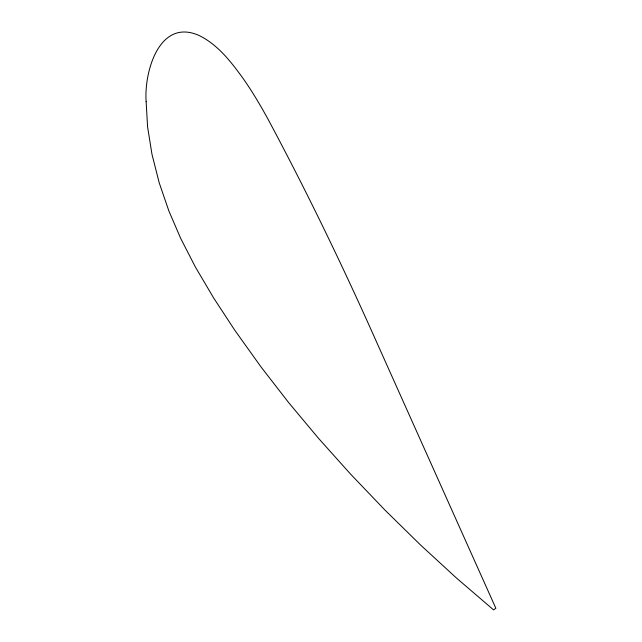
<?xml version="1.0" encoding="UTF-8"?>
<svg xmlns="http://www.w3.org/2000/svg" width="642" height="642" viewBox="0 0 642 642"><rect width="100%" height="100%" fill="white"/><g stroke="black" fill="none" stroke-linecap="round" stroke-linejoin="round"><path stroke-width="0.96" d="M146.143 101.757L147.58 126.891L151.994 154.369L159.216 182.818L168.886 210.977L180.651 238.326L195.377 267.016L213.65 297.968L234.787 330.229L260.997 366.911L288.804 402.783L318.288 438.061L350.363 473.884L384.999 510.117L420.711 545.162L456.478 578.041L493.61 609.9L495.857 608.279L377.079 343.133C343.181 266.936 306.924 191.733 267.513 118.224C260.01 104.67 252.105 91.308 243.214 78.605C231.192 62.033 218.023 44.804 199.237 35.551C159.08 17.535 143.904 72.466 146.143 101.757"/></g></svg>
